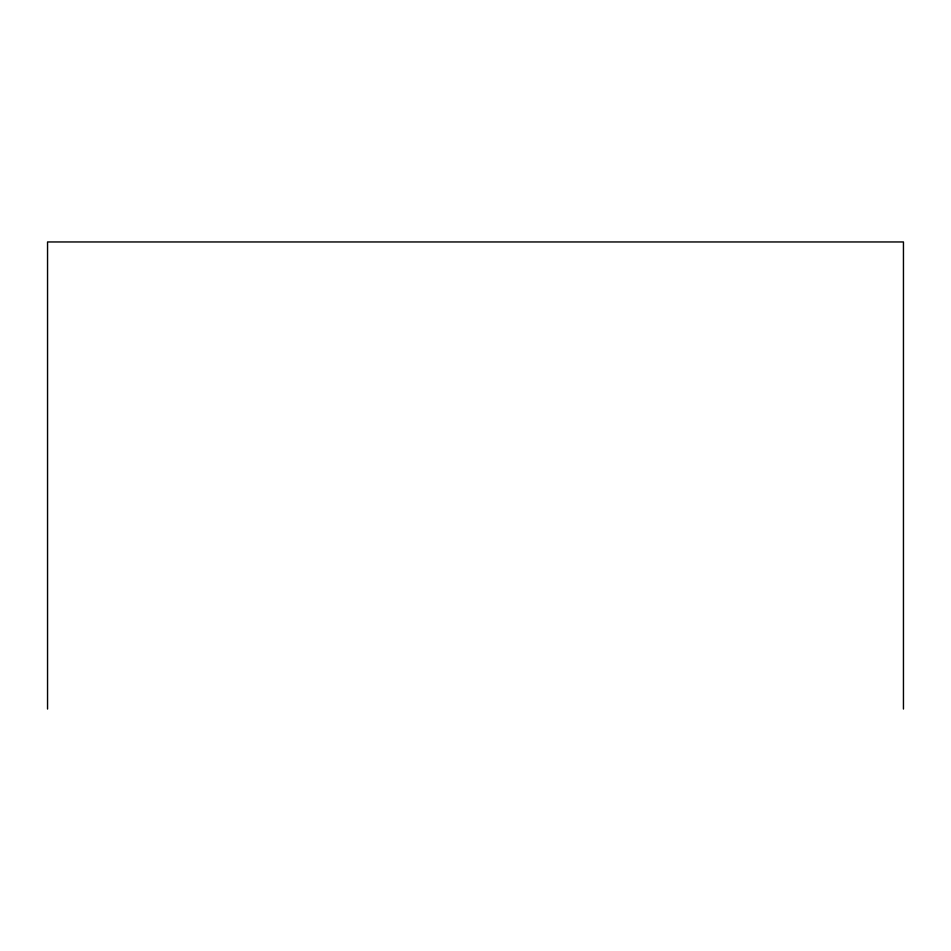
<?xml version="1.0" encoding="UTF-8"?>
<svg xmlns="http://www.w3.org/2000/svg" width="951" height="951" viewBox="0 0 951 951"><rect width="100%" height="100%" fill="white"/><g stroke="black" fill="none" stroke-linecap="round" stroke-linejoin="round"><path stroke-width="1.43" d="M903.45 709.042L903.45 241.958L47.55 241.958L47.55 709.042"/></g></svg>
